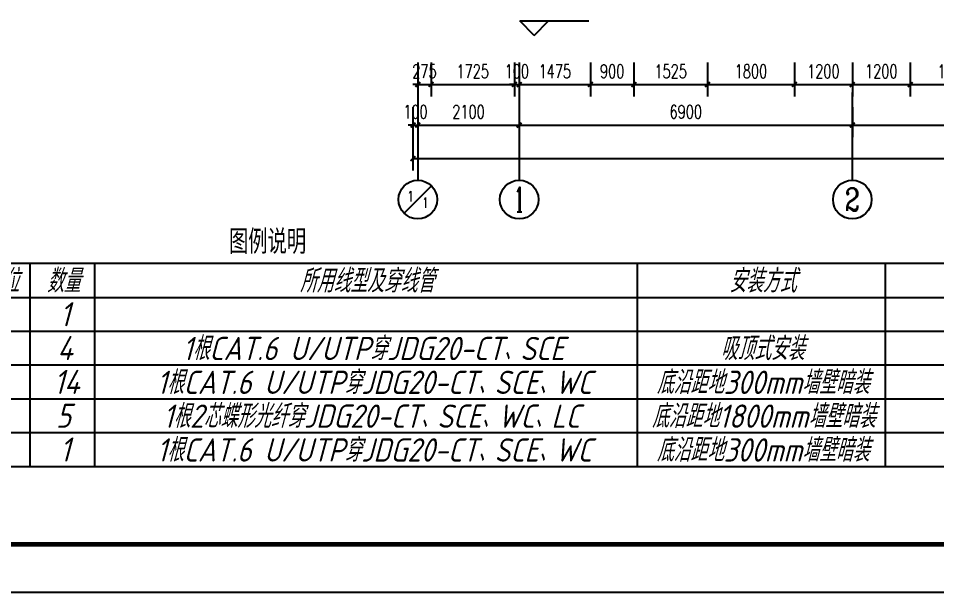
# Model space of a CAD drawing. Extents: x 1252172 to 1336272, y -987752 to -826269.
# Drawn here: x 1269054 to 1288074, y -921624 to -909738 of the extents above; entities that cross this region are included whole.
import ezdxf
from ezdxf.enums import TextEntityAlignment as Align

# ---------------------------------------------------------------- set-up
doc = ezdxf.new("R2010")
doc.units = 0
doc.header["$LTSCALE"] = 1000
doc.header["$PDSIZE"] = 50
for name, color, linetype in [('1-建筑底图', 8, 'Continuous'), ('AXIS_TEXT', 7, 'Continuous'), ('BTTK', 7, 'Continuous'), ('PUB_TITLE', 7, 'Continuous'), ('TEL_TAB', 7, 'Continuous'), ('电-标注', 1, 'Continuous')]:
    doc.layers.add(name, color=color, linetype=linetype)
doc.layers.add('yichutu', color=7, linetype='Continuous', true_color=0xffffff, plot=False)
doc.styles.add('_TCH_AXIS', font='COMPLEX', dxfattribs={"bigfont": 'GBCBIG'})
doc.styles.add('_TEL_DIM', font='SIMPLEX', dxfattribs={"width": 0.8, "height": 3.5, "bigfont": 'HZTXT'})
doc.styles.add('A_DIM_T3', font='SIMPLEX', dxfattribs={"width": 0.7, "bigfont": 'HZ'})
doc.styles.add('COMPLEX', font='COMPLEX')
doc.styles.add('HZ(TK)', font='geniso.shx', dxfattribs={"width": 0.9, "bigfont": 'hztxt.shx'})
doc.styles.get("Standard").update_dxf_attribs({"font": 'gbeitc.shx', "bigfont": 'gbcbig.shx'})
doc.dimstyles.new('_TCH_ARCH&&100', dxfattribs={"dimtxt": 280, "dimasz": 100, "dimexe": 250, "dimexo": 300, "dimgap": 135, "dimtad": 1, "dimdec": 0, "dimzin": 0, "dimdsep": 46, "dimtxsty": 'A_DIM_T3', "dimblk": 'ARCHTICK', "dimcen": 0.09, "dimclrt": 7, "dimazin": 2, "dimtfac": 1, "dimtdec": 0, "dimtix": 1, "dimtmove": 2, "dimatfit": 3, "dimfxl": 150, "dimtolj": 1, "dimtzin": 0, "dimarcsym": 0})

# ---------------------------------------------------------------- blocks, each defined once
blk = doc.blocks.new('vhtemplate_2020年新竖式图框_A1')
at = {"layer": 'PUB_TITLE', "color": 7}
blk.add_lwpolyline([(0, 594), (841, 594), (841, 0), (0, 0)], close=True, dxfattribs=at)
at = {"layer": 'PUB_TITLE', "const_width": 1}
blk.add_lwpolyline([(25, 10), (831, 10), (831, 584), (25, 584)], close=True, dxfattribs=at)
at = {"layer": 'BTTK', "color": 4, "style": 'HZ(TK)', "width": 0.9}
for tag, p in [('合作单位', (796, 511.5)), ('建设单位', (796, 209.5)), ('工程名称', (796, 176.5)), ('子项名称', (806, 160)), ('图纸名称', (796, 141))]:
    blk.add_attdef(tag, text='', height=3.5, dxfattribs=at).set_placement(p, align=Align.MIDDLE_CENTER)
for tag, p in [('注册证书号', (808.5, 309.01)), ('注册印章号', (808.5, 301.01)), ('设计号', (806, 193)), ('图别', (789.75, 34)), ('图号', (822.25, 34)), ('版本号', (789.75, 26)), ('日期', (822.25, 26))]:
    blk.add_attdef(tag, text='', height=3.5, dxfattribs=at).set_placement(p, align=Align.MIDDLE)
blk = doc.blocks.new('yct-841-594-84100-59400-100-1000.0')
at = {"layer": 'yichutu', "color": 7, "true_color": 0xffffff}
blk.add_lwpolyline([(0, 0), (0, 59400), (84100, 59400), (84100, 0)], close=True, dxfattribs=at)
blk = doc.blocks.new('_ArchTick')
at = {"color": 0, "linetype": 'ByBlock', "const_width": 0.4}
blk.add_lwpolyline([(-0.5, -0.5), (0.5, 0.5)], dxfattribs=at)
blk = doc.blocks.new('*D72')
at = {"layer": '1-建筑底图', "color": 0, "lineweight": -2, "transparency": 16777216}
for p, q in [((1084798, -917006), (1084798, -917629)), ((1084898, -917006), (1084898, -917629)), ((1084798, -917379), (1084698, -917379)), ((1084798, -917379), (1084898, -917379)), ((1084898, -917379), (1084998, -917379))]:
    blk.add_line(p, q, dxfattribs=at)
at = {"layer": 'Defpoints', "color": 0}
for p in [(1084798, -916706), (1084898, -916706), (1084898, -917379)]:
    blk.add_point(p, dxfattribs=at)
at = {"layer": '1-建筑底图', "color": 0, "lineweight": -2, "transparency": 16777216, "xscale": 100, "yscale": 100, "zscale": 100}
blk.add_blockref('_ArchTick', (1084798, -917379), dxfattribs=at)
at = {"layer": '1-建筑底图', "color": 0, "lineweight": -2, "transparency": 16777216, "xscale": 100, "yscale": 100, "zscale": 100, "rotation": 180}
blk.add_blockref('_ArchTick', (1084898, -917379), dxfattribs=at)
at = {"layer": '1-建筑底图', "color": 7, "transparency": 16777216, "insert": (1084848, -917104), "char_height": 280, "attachment_point": 5, "style": 'A_DIM_T3'}
blk.add_mtext('\\A1;100', dxfattribs=at)
blk = doc.blocks.new('*D73')
at = {"layer": '1-建筑底图', "color": 0, "lineweight": -2, "transparency": 16777216}
for p, q in [((1084898, -917006), (1084898, -917629)), ((1086998, -917006), (1086998, -917629)), ((1084898, -917379), (1086998, -917379))]:
    blk.add_line(p, q, dxfattribs=at)
at = {"layer": 'Defpoints', "color": 0}
for p in [(1084898, -916706), (1086998, -916706), (1086998, -917379)]:
    blk.add_point(p, dxfattribs=at)
at = {"layer": '1-建筑底图', "color": 0, "lineweight": -2, "transparency": 16777216, "xscale": 100, "yscale": 100, "zscale": 100, "rotation": 180}
blk.add_blockref('_ArchTick', (1084898, -917379), dxfattribs=at)
at = {"layer": '1-建筑底图', "color": 0, "lineweight": -2, "transparency": 16777216, "xscale": 100, "yscale": 100, "zscale": 100}
blk.add_blockref('_ArchTick', (1086998, -917379), dxfattribs=at)
at = {"layer": '1-建筑底图', "color": 7, "transparency": 16777216, "insert": (1085948, -917104), "char_height": 280, "attachment_point": 5, "style": 'A_DIM_T3'}
blk.add_mtext('\\A1;2100', dxfattribs=at)
blk = doc.blocks.new('*D74')
at = {"layer": '1-建筑底图', "color": 0, "lineweight": -2, "transparency": 16777216}
for p, q in [((1086998, -917006), (1086998, -917629)), ((1093898, -917006), (1093898, -917629)), ((1086998, -917379), (1093898, -917379))]:
    blk.add_line(p, q, dxfattribs=at)
at = {"layer": 'Defpoints', "color": 0}
for p in [(1086998, -916706), (1093898, -916706), (1093898, -917379)]:
    blk.add_point(p, dxfattribs=at)
at = {"layer": '1-建筑底图', "color": 0, "lineweight": -2, "transparency": 16777216, "xscale": 100, "yscale": 100, "zscale": 100, "rotation": 180}
blk.add_blockref('_ArchTick', (1086998, -917379), dxfattribs=at)
at = {"layer": '1-建筑底图', "color": 0, "lineweight": -2, "transparency": 16777216, "xscale": 100, "yscale": 100, "zscale": 100}
blk.add_blockref('_ArchTick', (1093898, -917379), dxfattribs=at)
at = {"layer": '1-建筑底图', "color": 7, "transparency": 16777216, "insert": (1090448, -917104), "char_height": 280, "attachment_point": 5, "style": 'A_DIM_T3'}
blk.add_mtext('\\A1;6900', dxfattribs=at)
blk = doc.blocks.new('*D75')
at = {"layer": '1-建筑底图', "color": 0, "lineweight": -2, "transparency": 16777216}
for p, q in [((1093898, -917006), (1093898, -917629)), ((1100798, -917006), (1100798, -917629)), ((1093898, -917379), (1100798, -917379))]:
    blk.add_line(p, q, dxfattribs=at)
at = {"layer": 'Defpoints', "color": 0}
for p in [(1093898, -916706), (1100798, -916706), (1100798, -917379)]:
    blk.add_point(p, dxfattribs=at)
at = {"layer": '1-建筑底图', "color": 0, "lineweight": -2, "transparency": 16777216, "xscale": 100, "yscale": 100, "zscale": 100, "rotation": 180}
blk.add_blockref('_ArchTick', (1093898, -917379), dxfattribs=at)
at = {"layer": '1-建筑底图', "color": 0, "lineweight": -2, "transparency": 16777216, "xscale": 100, "yscale": 100, "zscale": 100}
blk.add_blockref('_ArchTick', (1100798, -917379), dxfattribs=at)
at = {"layer": '1-建筑底图', "color": 7, "transparency": 16777216, "insert": (1097348, -917104), "char_height": 280, "attachment_point": 5, "style": 'A_DIM_T3'}
blk.add_mtext('\\A1;6900', dxfattribs=at)
blk = doc.blocks.new('*D96')
at = {"layer": '1-建筑底图', "color": 0, "lineweight": -2, "transparency": 16777216}
for p, q in [((1084798, -917006), (1084798, -918321)), ((1121598, -917006), (1121598, -918321)), ((1084798, -918071), (1121598, -918071))]:
    blk.add_line(p, q, dxfattribs=at)
at = {"layer": 'Defpoints', "color": 0}
for p in [(1084798, -916706), (1121598, -916706), (1121598, -918071)]:
    blk.add_point(p, dxfattribs=at)
at = {"layer": '1-建筑底图', "color": 0, "lineweight": -2, "transparency": 16777216, "xscale": 100, "yscale": 100, "zscale": 100, "rotation": 180}
blk.add_blockref('_ArchTick', (1084798, -918071), dxfattribs=at)
at = {"layer": '1-建筑底图', "color": 0, "lineweight": -2, "transparency": 16777216, "xscale": 100, "yscale": 100, "zscale": 100}
blk.add_blockref('_ArchTick', (1121598, -918071), dxfattribs=at)
at = {"layer": '1-建筑底图', "color": 7, "transparency": 16777216, "insert": (1103198, -917796), "char_height": 280, "attachment_point": 5, "style": 'A_DIM_T3'}
blk.add_mtext('\\A1;36800', dxfattribs=at)
blk = doc.blocks.new('*D125')
at = {"layer": '1-建筑底图', "color": 0, "lineweight": -2, "transparency": 16777216}
for p, q in [((1084898, -916080), (1084898, -916789)), ((1085173, -916080), (1085173, -916789)), ((1084898, -916539), (1084798, -916539)), ((1084898, -916539), (1085173, -916539)), ((1085173, -916539), (1085273, -916539))]:
    blk.add_line(p, q, dxfattribs=at)
at = {"layer": 'Defpoints', "color": 0}
for p in [(1084898, -915780), (1085173, -915780), (1085173, -916539)]:
    blk.add_point(p, dxfattribs=at)
at = {"layer": '1-建筑底图', "color": 0, "lineweight": -2, "transparency": 16777216, "xscale": 100, "yscale": 100, "zscale": 100}
blk.add_blockref('_ArchTick', (1084898, -916539), dxfattribs=at)
at = {"layer": '1-建筑底图', "color": 0, "lineweight": -2, "transparency": 16777216, "xscale": 100, "yscale": 100, "zscale": 100, "rotation": 180}
blk.add_blockref('_ArchTick', (1085173, -916539), dxfattribs=at)
at = {"layer": '1-建筑底图', "color": 7, "transparency": 16777216, "insert": (1085035, -916264), "char_height": 280, "attachment_point": 5, "style": 'A_DIM_T3'}
blk.add_mtext('\\A1;275', dxfattribs=at)
blk = doc.blocks.new('*D126')
at = {"layer": '1-建筑底图', "color": 0, "lineweight": -2, "transparency": 16777216}
for p, q in [((1085173, -916080), (1085173, -916789)), ((1086898, -916080), (1086898, -916789)), ((1085173, -916539), (1086898, -916539))]:
    blk.add_line(p, q, dxfattribs=at)
at = {"layer": 'Defpoints', "color": 0}
for p in [(1085173, -915780), (1086898, -915780), (1086898, -916539)]:
    blk.add_point(p, dxfattribs=at)
at = {"layer": '1-建筑底图', "color": 0, "lineweight": -2, "transparency": 16777216, "xscale": 100, "yscale": 100, "zscale": 100, "rotation": 180}
blk.add_blockref('_ArchTick', (1085173, -916539), dxfattribs=at)
at = {"layer": '1-建筑底图', "color": 0, "lineweight": -2, "transparency": 16777216, "xscale": 100, "yscale": 100, "zscale": 100}
blk.add_blockref('_ArchTick', (1086898, -916539), dxfattribs=at)
at = {"layer": '1-建筑底图', "color": 7, "transparency": 16777216, "insert": (1086035, -916264), "char_height": 280, "attachment_point": 5, "style": 'A_DIM_T3'}
blk.add_mtext('\\A1;1725', dxfattribs=at)
blk = doc.blocks.new('*D127')
at = {"layer": '1-建筑底图', "color": 0, "lineweight": -2, "transparency": 16777216}
for p, q in [((1086898, -916080), (1086898, -916789)), ((1086998, -916080), (1086998, -916789)), ((1086898, -916539), (1086798, -916539)), ((1086898, -916539), (1086998, -916539)), ((1086998, -916539), (1087098, -916539))]:
    blk.add_line(p, q, dxfattribs=at)
at = {"layer": 'Defpoints', "color": 0}
for p in [(1086898, -915780), (1086998, -915780), (1086998, -916539)]:
    blk.add_point(p, dxfattribs=at)
at = {"layer": '1-建筑底图', "color": 0, "lineweight": -2, "transparency": 16777216, "xscale": 100, "yscale": 100, "zscale": 100}
blk.add_blockref('_ArchTick', (1086898, -916539), dxfattribs=at)
at = {"layer": '1-建筑底图', "color": 0, "lineweight": -2, "transparency": 16777216, "xscale": 100, "yscale": 100, "zscale": 100, "rotation": 180}
blk.add_blockref('_ArchTick', (1086998, -916539), dxfattribs=at)
at = {"layer": '1-建筑底图', "color": 7, "transparency": 16777216, "insert": (1086948, -916264), "char_height": 280, "attachment_point": 5, "style": 'A_DIM_T3'}
blk.add_mtext('\\A1;100', dxfattribs=at)
blk = doc.blocks.new('*D128')
at = {"layer": '1-建筑底图', "color": 0, "lineweight": -2, "transparency": 16777216}
for p, q in [((1086998, -916080), (1086998, -916789)), ((1088473, -916080), (1088473, -916789)), ((1086998, -916539), (1088473, -916539))]:
    blk.add_line(p, q, dxfattribs=at)
at = {"layer": 'Defpoints', "color": 0}
for p in [(1086998, -915780), (1088473, -915780), (1088473, -916539)]:
    blk.add_point(p, dxfattribs=at)
at = {"layer": '1-建筑底图', "color": 0, "lineweight": -2, "transparency": 16777216, "xscale": 100, "yscale": 100, "zscale": 100, "rotation": 180}
blk.add_blockref('_ArchTick', (1086998, -916539), dxfattribs=at)
at = {"layer": '1-建筑底图', "color": 0, "lineweight": -2, "transparency": 16777216, "xscale": 100, "yscale": 100, "zscale": 100}
blk.add_blockref('_ArchTick', (1088473, -916539), dxfattribs=at)
at = {"layer": '1-建筑底图', "color": 7, "transparency": 16777216, "insert": (1087735, -916264), "char_height": 280, "attachment_point": 5, "style": 'A_DIM_T3'}
blk.add_mtext('\\A1;1475', dxfattribs=at)
blk = doc.blocks.new('*D129')
at = {"layer": '1-建筑底图', "color": 0, "lineweight": -2, "transparency": 16777216}
for p, q in [((1088473, -916080), (1088473, -916789)), ((1089373, -916080), (1089373, -916789)), ((1088473, -916539), (1089373, -916539))]:
    blk.add_line(p, q, dxfattribs=at)
at = {"layer": 'Defpoints', "color": 0}
for p in [(1088473, -915780), (1089373, -915780), (1089373, -916539)]:
    blk.add_point(p, dxfattribs=at)
at = {"layer": '1-建筑底图', "color": 0, "lineweight": -2, "transparency": 16777216, "xscale": 100, "yscale": 100, "zscale": 100, "rotation": 180}
blk.add_blockref('_ArchTick', (1088473, -916539), dxfattribs=at)
at = {"layer": '1-建筑底图', "color": 0, "lineweight": -2, "transparency": 16777216, "xscale": 100, "yscale": 100, "zscale": 100}
blk.add_blockref('_ArchTick', (1089373, -916539), dxfattribs=at)
at = {"layer": '1-建筑底图', "color": 7, "transparency": 16777216, "insert": (1088923, -916264), "char_height": 280, "attachment_point": 5, "style": 'A_DIM_T3'}
blk.add_mtext('\\A1;900', dxfattribs=at)
blk = doc.blocks.new('*D130')
at = {"layer": '1-建筑底图', "color": 0, "lineweight": -2, "transparency": 16777216}
for p, q in [((1089373, -916080), (1089373, -916789)), ((1090898, -916080), (1090898, -916789)), ((1089373, -916539), (1090898, -916539))]:
    blk.add_line(p, q, dxfattribs=at)
at = {"layer": 'Defpoints', "color": 0}
for p in [(1089373, -915780), (1090898, -915780), (1090898, -916539)]:
    blk.add_point(p, dxfattribs=at)
at = {"layer": '1-建筑底图', "color": 0, "lineweight": -2, "transparency": 16777216, "xscale": 100, "yscale": 100, "zscale": 100, "rotation": 180}
blk.add_blockref('_ArchTick', (1089373, -916539), dxfattribs=at)
at = {"layer": '1-建筑底图', "color": 0, "lineweight": -2, "transparency": 16777216, "xscale": 100, "yscale": 100, "zscale": 100}
blk.add_blockref('_ArchTick', (1090898, -916539), dxfattribs=at)
at = {"layer": '1-建筑底图', "color": 7, "transparency": 16777216, "insert": (1090135, -916264), "char_height": 280, "attachment_point": 5, "style": 'A_DIM_T3'}
blk.add_mtext('\\A1;1525', dxfattribs=at)
blk = doc.blocks.new('*D131')
at = {"layer": '1-建筑底图', "color": 0, "lineweight": -2, "transparency": 16777216}
for p, q in [((1090898, -916080), (1090898, -916789)), ((1092698, -916080), (1092698, -916789)), ((1090898, -916539), (1092698, -916539))]:
    blk.add_line(p, q, dxfattribs=at)
at = {"layer": 'Defpoints', "color": 0}
for p in [(1090898, -915780), (1092698, -915780), (1092698, -916539)]:
    blk.add_point(p, dxfattribs=at)
at = {"layer": '1-建筑底图', "color": 0, "lineweight": -2, "transparency": 16777216, "xscale": 100, "yscale": 100, "zscale": 100, "rotation": 180}
blk.add_blockref('_ArchTick', (1090898, -916539), dxfattribs=at)
at = {"layer": '1-建筑底图', "color": 0, "lineweight": -2, "transparency": 16777216, "xscale": 100, "yscale": 100, "zscale": 100}
blk.add_blockref('_ArchTick', (1092698, -916539), dxfattribs=at)
at = {"layer": '1-建筑底图', "color": 7, "transparency": 16777216, "insert": (1091798, -916264), "char_height": 280, "attachment_point": 5, "style": 'A_DIM_T3'}
blk.add_mtext('\\A1;1800', dxfattribs=at)
blk = doc.blocks.new('*D132')
at = {"layer": '1-建筑底图', "color": 0, "lineweight": -2, "transparency": 16777216}
for p, q in [((1092698, -916080), (1092698, -916789)), ((1093898, -916080), (1093898, -916789)), ((1092698, -916539), (1093898, -916539))]:
    blk.add_line(p, q, dxfattribs=at)
at = {"layer": 'Defpoints', "color": 0}
for p in [(1092698, -915780), (1093898, -915780), (1093898, -916539)]:
    blk.add_point(p, dxfattribs=at)
at = {"layer": '1-建筑底图', "color": 0, "lineweight": -2, "transparency": 16777216, "xscale": 100, "yscale": 100, "zscale": 100, "rotation": 180}
blk.add_blockref('_ArchTick', (1092698, -916539), dxfattribs=at)
at = {"layer": '1-建筑底图', "color": 0, "lineweight": -2, "transparency": 16777216, "xscale": 100, "yscale": 100, "zscale": 100}
blk.add_blockref('_ArchTick', (1093898, -916539), dxfattribs=at)
at = {"layer": '1-建筑底图', "color": 7, "transparency": 16777216, "insert": (1093298, -916264), "char_height": 280, "attachment_point": 5, "style": 'A_DIM_T3'}
blk.add_mtext('\\A1;1200', dxfattribs=at)
blk = doc.blocks.new('*D133')
at = {"layer": '1-建筑底图', "color": 0, "lineweight": -2, "transparency": 16777216}
for p, q in [((1093898, -916080), (1093898, -916789)), ((1095098, -916080), (1095098, -916789)), ((1093898, -916539), (1095098, -916539))]:
    blk.add_line(p, q, dxfattribs=at)
at = {"layer": 'Defpoints', "color": 0}
for p in [(1093898, -915780), (1095098, -915780), (1095098, -916539)]:
    blk.add_point(p, dxfattribs=at)
at = {"layer": '1-建筑底图', "color": 0, "lineweight": -2, "transparency": 16777216, "xscale": 100, "yscale": 100, "zscale": 100, "rotation": 180}
blk.add_blockref('_ArchTick', (1093898, -916539), dxfattribs=at)
at = {"layer": '1-建筑底图', "color": 0, "lineweight": -2, "transparency": 16777216, "xscale": 100, "yscale": 100, "zscale": 100}
blk.add_blockref('_ArchTick', (1095098, -916539), dxfattribs=at)
at = {"layer": '1-建筑底图', "color": 7, "transparency": 16777216, "insert": (1094498, -916264), "char_height": 280, "attachment_point": 5, "style": 'A_DIM_T3'}
blk.add_mtext('\\A1;1200', dxfattribs=at)
blk = doc.blocks.new('*D134')
at = {"layer": '1-建筑底图', "color": 0, "lineweight": -2, "transparency": 16777216}
for p, q in [((1095098, -916080), (1095098, -916789)), ((1096898, -916080), (1096898, -916789)), ((1095098, -916539), (1096898, -916539))]:
    blk.add_line(p, q, dxfattribs=at)
at = {"layer": 'Defpoints', "color": 0}
for p in [(1095098, -915780), (1096898, -915780), (1096898, -916539)]:
    blk.add_point(p, dxfattribs=at)
at = {"layer": '1-建筑底图', "color": 0, "lineweight": -2, "transparency": 16777216, "xscale": 100, "yscale": 100, "zscale": 100, "rotation": 180}
blk.add_blockref('_ArchTick', (1095098, -916539), dxfattribs=at)
at = {"layer": '1-建筑底图', "color": 0, "lineweight": -2, "transparency": 16777216, "xscale": 100, "yscale": 100, "zscale": 100}
blk.add_blockref('_ArchTick', (1096898, -916539), dxfattribs=at)
at = {"layer": '1-建筑底图', "color": 7, "transparency": 16777216, "insert": (1095998, -916264), "char_height": 280, "attachment_point": 5, "style": 'A_DIM_T3'}
blk.add_mtext('\\A1;1800', dxfattribs=at)
blk = doc.blocks.new('_AXISO')
blk.add_circle((0, 0), 0.5)
at = {"layer": 'AXIS_TEXT', "style": 'COMPLEX', "width": 1.041667}
blk.add_attdef('A', text='', height=0.56, dxfattribs=at).set_placement((-0.25, -0.28), (0.25, -0.28), align=Align.FIT)
blk = doc.blocks.new('1-建筑底图')
at = {"layer": '1-建筑底图'}
for p, q in [((-89.8, -3307.7), (-389.8, -3007.7)), ((-389.8, -3007.7), (1044.2, -3007.7)), ((-89.8, -3307.7), (210.2, -3007.7)), ((-2500, -4491.6), (-2500, -6305.3)), ((-400, -4491.6), (-400, -6305.3)), ((6500, -4491.6), (6500, -6305.3)), ((-2782.8, -6988.2), (-2217.2, -6422.5))]:
    blk.add_line(p, q, dxfattribs=at)
blk.add_circle((-2500, -6705.3), 400, dxfattribs=at)
ref = blk.add_blockref('_AXISO', (-400, -6705.3), dxfattribs=dict(at, xscale=800, yscale=800, zscale=800))
ref.add_attrib('A', '1', dxfattribs={"layer": 'AXIS_TEXT', "height": 514.7, "style": '_TCH_AXIS'}).set_placement((-510.3, -6962.7), (-289.7, -6962.7), align=Align.FIT)
ref = blk.add_blockref('_AXISO', (6500, -6705.3), dxfattribs=dict(at, xscale=800, yscale=800, zscale=800))
ref.add_attrib('A', '2', dxfattribs={"layer": 'AXIS_TEXT', "height": 465.9, "style": '_TCH_AXIS'}).set_placement((6344.7, -6938.3), (6655.3, -6938.3), align=Align.FIT)
at = {"layer": '1-建筑底图', "style": '_TCH_AXIS'}
for p, p2 in [((-2699.2, -6749.1), (-2605.5, -6749.1)), ((-2394.5, -6880.2), (-2300.8, -6880.2))]:
    blk.add_text('1', height=218.6, dxfattribs=at).set_placement(p, p2, align=Align.FIT)
at = {"layer": '1-建筑底图'}
for p1, p2, distance, picture, middle in [((-2500, -3565.3), (-2225, -3565.3), -759, '*D125', (-2362.5, -4049.3)), ((-2225, -3565.3), (-500, -3565.3), -759, '*D126', (-1362.5, -4049.3)), ((-500, -3565.3), (-400, -3565.3), -759, '*D127', (-450, -4049.3)), ((-400, -3565.3), (1075, -3565.3), -759, '*D128', (337.5, -4049.3)), ((1075, -3565.3), (1975, -3565.3), -759, '*D129', (1525, -4049.3)), ((1975, -3565.3), (3500, -3565.3), -759, '*D130', (2737.5, -4049.3)), ((3500, -3565.3), (5300, -3565.3), -759, '*D131', (4400, -4049.3)), ((5300, -3565.3), (6500, -3565.3), -759, '*D132', (5900, -4049.3)), ((6500, -3565.3), (7700, -3565.3), -759, '*D133', (7100, -4049.3)), ((7700, -3565.3), (9500, -3565.3), -759, '*D134', (8600, -4049.3)), ((-2600, -4491.6), (-2500, -4491.6), -673.6, '*D72', (-2550, -4890.2)), ((-2600, -4491.6), (34200, -4491.6), -1365.2, '*D96', (15800, -5581.9)), ((-2500, -4491.6), (-400, -4491.6), -673.6, '*D73', (-1450, -4890.2)), ((-400, -4491.6), (6500, -4491.6), -673.6, '*D74', (3050, -4890.2)), ((6500, -4491.6), (13400, -4491.6), -673.6, '*D75', (9950, -4890.2))]:
    dim = blk.add_aligned_dim(p1=p1, p2=p2, distance=distance, dimstyle='_TCH_ARCH&&100', dxfattribs=at)
    dim.commit()
    dim.dimension.update_dxf_attribs({"geometry": picture, "text_midpoint": middle, "insert": (-1087397.5, 912214.2)})

msp = doc.modelspace()

# ---------------------------------------------------------------- linework, layer by layer
at = {"layer": 'TEL_TAB'}
msp.add_lwpolyline([(1256169, -919012), (1292147, -919012), (1292147, -914812), (1256169, -914812)], close=True, dxfattribs=at)
for points in [[(1269294, -914812), (1269294, -919012)], [(1270632, -914812), (1270632, -919012)], [(1281871, -914812), (1281871, -919012)], [(1287009, -914812), (1287009, -919012)], [(1256169, -915512), (1292147, -915512)], [(1256169, -916212), (1292147, -916212)], [(1256169, -916912), (1292147, -916912)], [(1256169, -917612), (1292147, -917612)], [(1256169, -918312), (1292147, -918312)]]:
    msp.add_lwpolyline(points, dxfattribs=at)

# ---------------------------------------------------------------- block references
at = {"layer": '1-建筑底图'}
msp.add_blockref('1-建筑底图', (1279827, -906782), dxfattribs=at)
at = {"layer": 'yichutu'}
msp.add_blockref('yct-841-594-84100-59400-100-1000.0', (1252172, -921624), dxfattribs=at)
at = {"layer": '电-标注', "xscale": 100, "yscale": 100, "zscale": 100}
msp.add_blockref('vhtemplate_2020年新竖式图框_A1', (1252172, -921624), dxfattribs=at)

# ---------------------------------------------------------------- texts
at = {"layer": 'TEL_TAB', "style": '_TEL_DIM', "width": 0.8}
msp.add_text('图例说明', height=500, dxfattribs=at).set_placement((1273416, -914612))
at = {"layer": 'TEL_TAB'}
for s, height, p in [('单位', 482.3, (1268369, -915412)), ('数量', 482.3, (1269639, -915412)), ('所用线型及穿线管', 482.3, (1274882, -915412)), ('安装方式', 482.3, (1283775, -915412)), ('1', 500, (1269911, -916112)), ('4', 500, (1269859, -916812)), ('1根CAT.6 U/UTP穿JDG20-CT、SCE', 482.27, (1272455, -916812)), ('吸顶式安装', 482.3, (1283594, -916812)), ('14', 500, (1269786, -917512)), ('1根CAT.6 U/UTP穿JDG20-CT、SCE、WC', 482.27, (1271922, -917512)), ('底沿距地300mm墙壁暗装', 482.27, (1282273, -917512)), ('1根2芯蝶形光纤穿JDG20-CT、SCE、WC、LC', 482.27, (1272055, -918212)), ('底沿距地1800mm墙壁暗装', 482.27, (1282173, -918212)), ('5', 500, (1269833, -918212)), ('1', 500, (1269911, -918912)), ('1根CAT.6 U/UTP穿JDG20-CT、SCE、WC', 482.27, (1271922, -918912)), ('底沿距地300mm墙壁暗装', 482.27, (1282273, -918912))]:
    msp.add_text(s, height=height, dxfattribs=at).set_placement(p)

doc.saveas('drawing.dxf')
